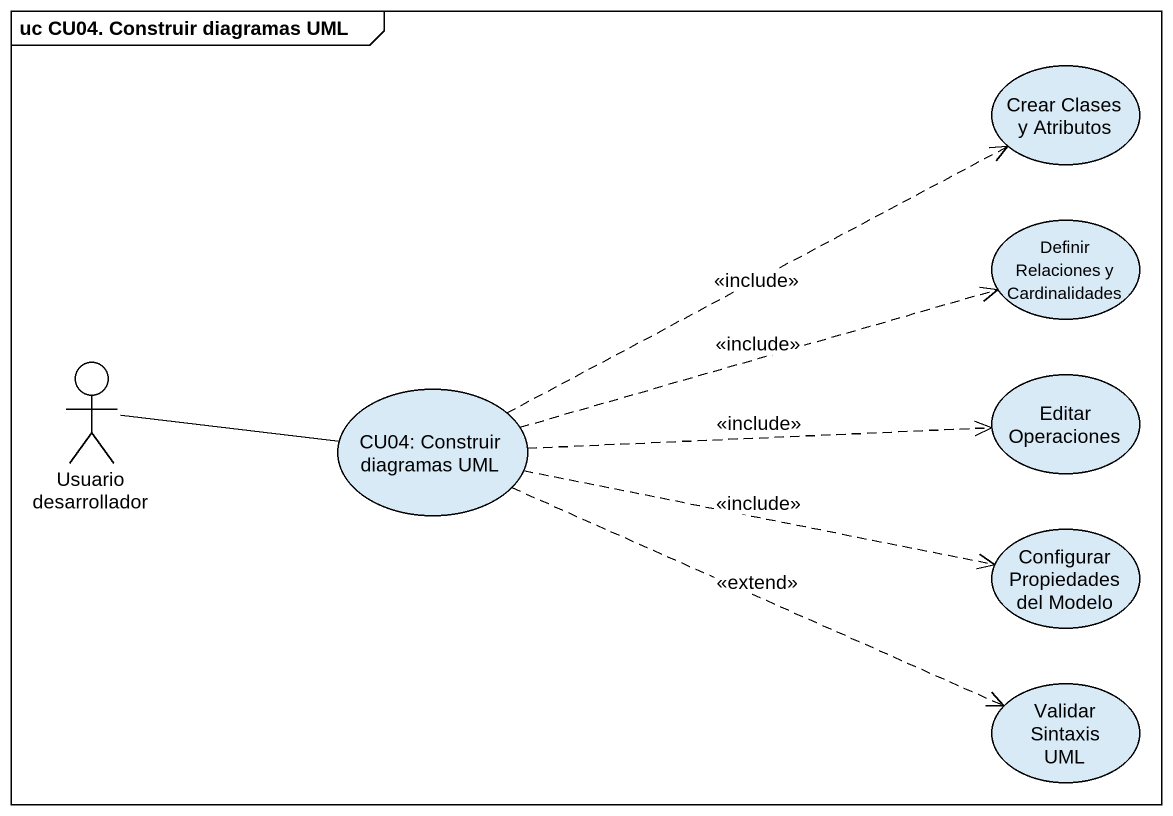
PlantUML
@startuml
mainframe uc CU04. Construir diagramas UML
usecase "Crear Clases y Atributos" as Crear_Clases_y_Atributos
usecase "Definir Relaciones y Cardinalidades" as Definir_Relaciones_y
actor "Usuario desarrollador" as Usuario_desarrollador
usecase "Editar Operaciones" as Editar_Operaciones
usecase "CU04: Construir diagramas UML" as CU04_Construir_diagramas_UML
usecase "Configurar Propiedades del Modelo" as Configurar_Propiedades_del
usecase "Validar Sintaxis UML" as Validar_Sintaxis_UML
Usuario_desarrollador -right- CU04_Construir_diagramas_UML
CU04_Construir_diagramas_UML .right.> Crear_Clases_y_Atributos : <<include>>
CU04_Construir_diagramas_UML .right.> Definir_Relaciones_y : <<include>>
CU04_Construir_diagramas_UML .right.> Editar_Operaciones : <<include>>
CU04_Construir_diagramas_UML .right.> Configurar_Propiedades_del : <<include>>
CU04_Construir_diagramas_UML .right.> Validar_Sintaxis_UML : <<extend>>
@enduml
